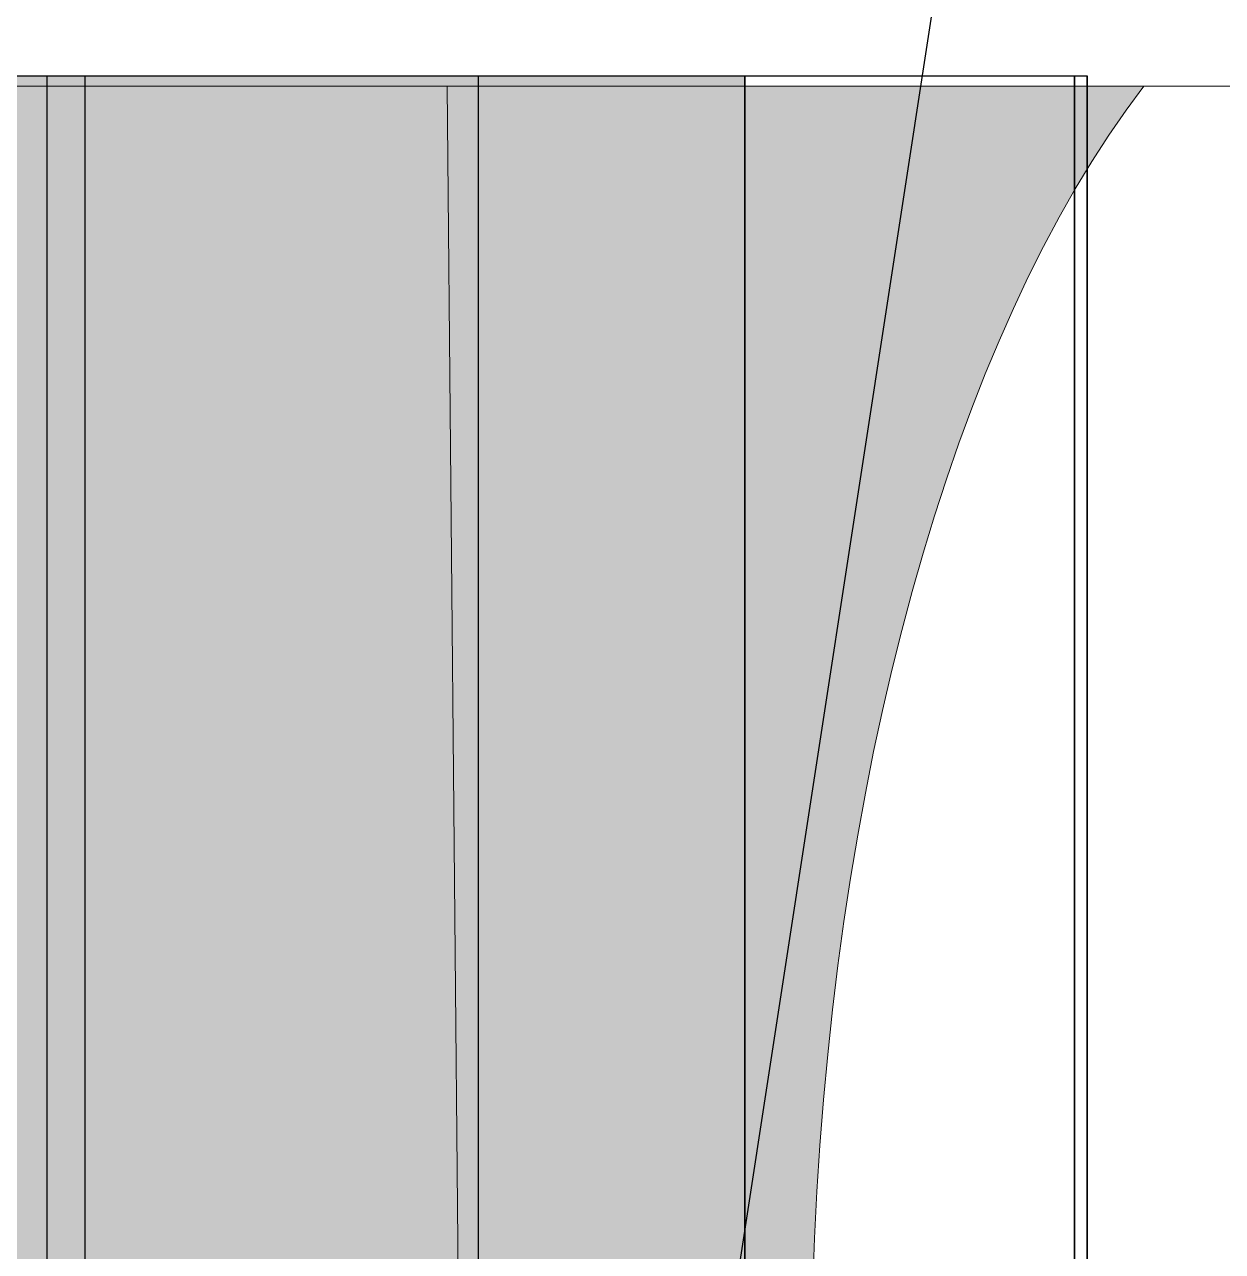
# Model space of a CAD drawing. Header units: inches. Extents: x -4 to 323, y -231 to 40.
# Drawn here: x 44.7 to 65.55, y -21.88 to -0.52 of the extents above; entities that cross this region are included whole.
import ezdxf

# ---------------------------------------------------------------- set-up
doc = ezdxf.new("R2010")
doc.units = ezdxf.units.IN
doc.header["$MEASUREMENT"] = 0
doc.layers.add('Layer 1', color=7, linetype='Continuous')
picture_1 = doc.add_image_def('image1.jpg', size_in_pixel=(5826, 4400))
picture_2 = doc.add_image_def('image2.jpg', size_in_pixel=(1069, 727))
picture_3 = doc.add_image_def('image3.jpg', size_in_pixel=(487, 727))
picture_4 = doc.add_image_def('image4.jpg', size_in_pixel=(469, 727))
picture_5 = doc.add_image_def('image5.jpg', size_in_pixel=(289, 727))
picture_6 = doc.add_image_def('image10.jpg', size_in_pixel=(4167, 4167))

# ---------------------------------------------------------------- blocks, each defined once
blk = doc.blocks.new('block 3')
at = {"layer": 'Layer 1', "lineweight": 0}
blk.add_lwpolyline([(52.057, -1.587), (288.653, -1.587), (288.653, -48.786), (54.968, -48.786), (52.278, -25.607), (52.057, -1.587)], dxfattribs=at)
at = {"layer": 'Layer 1'}
image = blk.add_image(picture_1, insert=(-3.847, -231.375), size_in_units=(321.009, 271.371), dxfattribs=at)
blk = doc.blocks.new('block 6')
at = {"layer": 'Layer 1', "true_color": 0xb8d055}
blk.add_hatch(color=63, dxfattribs=at).paths.add_polyline_path([(17.938, -1.413), (57.234, -1.413), (57.234, -48.758), (17.938, -48.758)])
at = {"layer": 'Layer 1', "lineweight": 0}
blk.add_lwpolyline([(17.938, -1.413), (57.234, -1.413), (57.234, -48.758), (17.938, -48.758), (17.938, -1.413)], dxfattribs=at)
at = {"layer": 'Layer 1'}
image = blk.add_image(picture_2, insert=(17.938, -48.763), size_in_units=(39.3, 47.351), dxfattribs=at)
blk = doc.blocks.new('block 7')
at = {"layer": 'Layer 1', "lineweight": 0}
blk.add_lwpolyline([(45.092, -1.413), (62.974, -1.413), (62.974, -48.758), (45.092, -48.758), (45.092, -1.413)], dxfattribs=at)
at = {"layer": 'Layer 1'}
image = blk.add_image(picture_3, insert=(45.092, -48.763), size_in_units=(17.881, 47.351), dxfattribs=at)
blk = doc.blocks.new('block 8')
at = {"layer": 'Layer 1', "lineweight": 0}
blk.add_lwpolyline([(45.754, -1.413), (62.974, -1.413), (62.974, -48.758), (45.754, -48.758), (45.754, -1.413)], dxfattribs=at)
at = {"layer": 'Layer 1'}
image = blk.add_image(picture_4, insert=(45.754, -48.763), size_in_units=(17.221, 47.351), dxfattribs=at)
blk = doc.blocks.new('block 9')
at = {"layer": 'Layer 1', "lineweight": 0}
blk.add_lwpolyline([(52.598, -1.413), (63.195, -1.413), (63.195, -48.758), (52.598, -48.758), (52.598, -1.413)], dxfattribs=at)
at = {"layer": 'Layer 1'}
image = blk.add_image(picture_5, insert=(52.598, -48.763), size_in_units=(10.598, 47.351), dxfattribs=at)
blk = doc.blocks.new('block 5')
at = {"layer": 'Layer 1'}
for name in ['block 6', 'block 7', 'block 8', 'block 9']:
    blk.add_blockref(name, (0, 0), dxfattribs=at)
blk = doc.blocks.new('block 4')
at = {"layer": 'Layer 1', "true_color": 0x009de2}
h = blk.add_hatch(color=142, dxfattribs=at)
edge = h.paths.add_edge_path()
edge.add_spline(control_points=[(18.066, -48.786), (32.781, -48.786), (49.47, -48.786), (64.185, -48.786), (55.481, -32.823), (57.525, -10.289), (64.185, -1.587), (64.185, -1.587), (18.066, -1.587), (18.066, -1.587), (18.066, -1.587), (18.066, -48.786), (18.066, -48.786)], knot_values=[0, 0, 0, 0, 1, 1, 1, 2, 2, 2, 3, 3, 3, 4, 4, 4, 4], degree=3, periodic=1)
at = {"layer": 'Layer 1', "lineweight": 0}
blk.add_open_spline([(18.066, -48.786), (32.781, -48.786), (49.47, -48.786), (64.185, -48.786), (55.481, -32.823), (57.525, -10.289), (64.185, -1.587), (64.185, -1.587), (18.066, -1.587), (18.066, -1.587), (18.066, -1.587), (18.066, -48.786), (18.066, -48.786)], degree=3, knots=[0, 0, 0, 0, 1, 1, 1, 2, 2, 2, 3, 3, 3, 4, 4, 4, 4], dxfattribs=at)
at = {"layer": 'Layer 1'}
blk.add_blockref('block 5', (0, 0), dxfattribs=at)
blk = doc.blocks.new('block 2')
at = {"layer": 'Layer 1', "color": 250, "lineweight": 20, "true_color": 0x1a1a18}
blk.add_lwpolyline([(18.058, -48.786), (322.714, -48.786), (322.714, -1.587), (18.058, -1.587), (18.058, -48.786)], dxfattribs=at)
at = {"layer": 'Layer 1'}
for name in ['block 3', 'block 4']:
    blk.add_blockref(name, (0, 0), dxfattribs=at)
blk = doc.blocks.new('block 17')
at = {"layer": 'Layer 1'}
image = blk.add_image(picture_6, insert=(18.026, -28.047), size_in_units=(37.836, 38.996), rotation=-12.302, dxfattribs=at)
image.dxf.v_pixel = (0.0014216, 0.00924957)

msp = doc.modelspace()

# ---------------------------------------------------------------- block references
at = {"layer": 'Layer 1'}
for name in ['block 2', 'block 17']:
    msp.add_blockref(name, (0, 0), dxfattribs=at)

doc.saveas('drawing.dxf')
